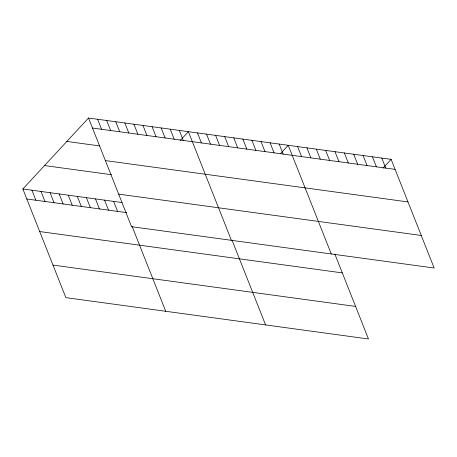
<?xml version="1.0" encoding="UTF-8"?>
<svg xmlns="http://www.w3.org/2000/svg" width="457" height="457" viewBox="0 0 457 457"><rect width="100%" height="100%" fill="white"/><g stroke="black" fill="none" stroke-linecap="round" stroke-linejoin="round"><path stroke-width="0.69" d="M334.867 254.109L368.473 338.98L65.871 297.638L22.85 188.981L88.527 118.02L391.129 159.362L434.15 268.019L131.547 226.678L88.527 118.02M180.258 140.448L188.387 131.667L231.408 240.319M280.569 153.598L288.247 145.309L331.268 253.961M383 168.142L391.129 159.362M92.497 128.04L395.094 169.381M66.853 141.442L99.677 145.92M105.384 160.59L407.981 201.931M44.523 165.565L111.559 174.723M118.66 194.128L421.263 235.469M22.85 188.981L122.008 202.531M26.814 198.995L126.675 212.642M39.702 231.55L342.304 272.892M52.983 265.089L355.58 306.424M381.778 158.088L385.742 168.102M372.426 156.808L376.391 166.822M363.069 155.529L367.034 165.543M353.718 154.249L357.682 164.269M344.367 152.975L348.331 162.989M335.01 151.695L338.98 161.709M325.658 150.416L329.623 160.436M316.307 149.142L320.271 159.156M306.95 147.862L310.92 157.876M297.598 146.583L301.563 156.602M279.17 144.069L283.134 154.083M270.093 142.824L274.057 152.844M261.01 141.584L264.98 151.604M251.933 140.345L255.897 150.364M242.856 139.105L246.82 149.119M233.778 137.865L237.743 147.879M224.701 136.626L228.666 146.64M215.624 135.386L219.589 145.4M206.541 134.147L210.511 144.161M197.464 132.907L201.428 142.921M231.985 240.056L265.586 324.921M179.31 130.422L183.274 140.442M170.233 129.182L174.197 139.202M161.155 127.943L165.12 137.963M152.078 126.703L156.043 136.717M142.995 125.464L146.965 135.478M133.918 124.224L137.883 134.238M124.841 122.984L128.805 132.998M115.764 121.745L119.728 131.759M106.687 120.505L110.651 130.519M97.609 119.26L101.574 129.28M132.124 226.409L165.725 311.28M113.633 201.383L117.598 211.402M104.55 200.143L108.52 210.157M95.473 198.904L99.437 208.918M86.396 197.664L90.36 207.678M77.319 196.424L81.283 206.438M68.242 195.185L72.206 205.199M59.164 193.945L63.129 203.959M50.081 192.7L54.052 202.719M41.004 191.46L44.969 201.48M31.927 190.221L35.892 200.24"/></g></svg>
